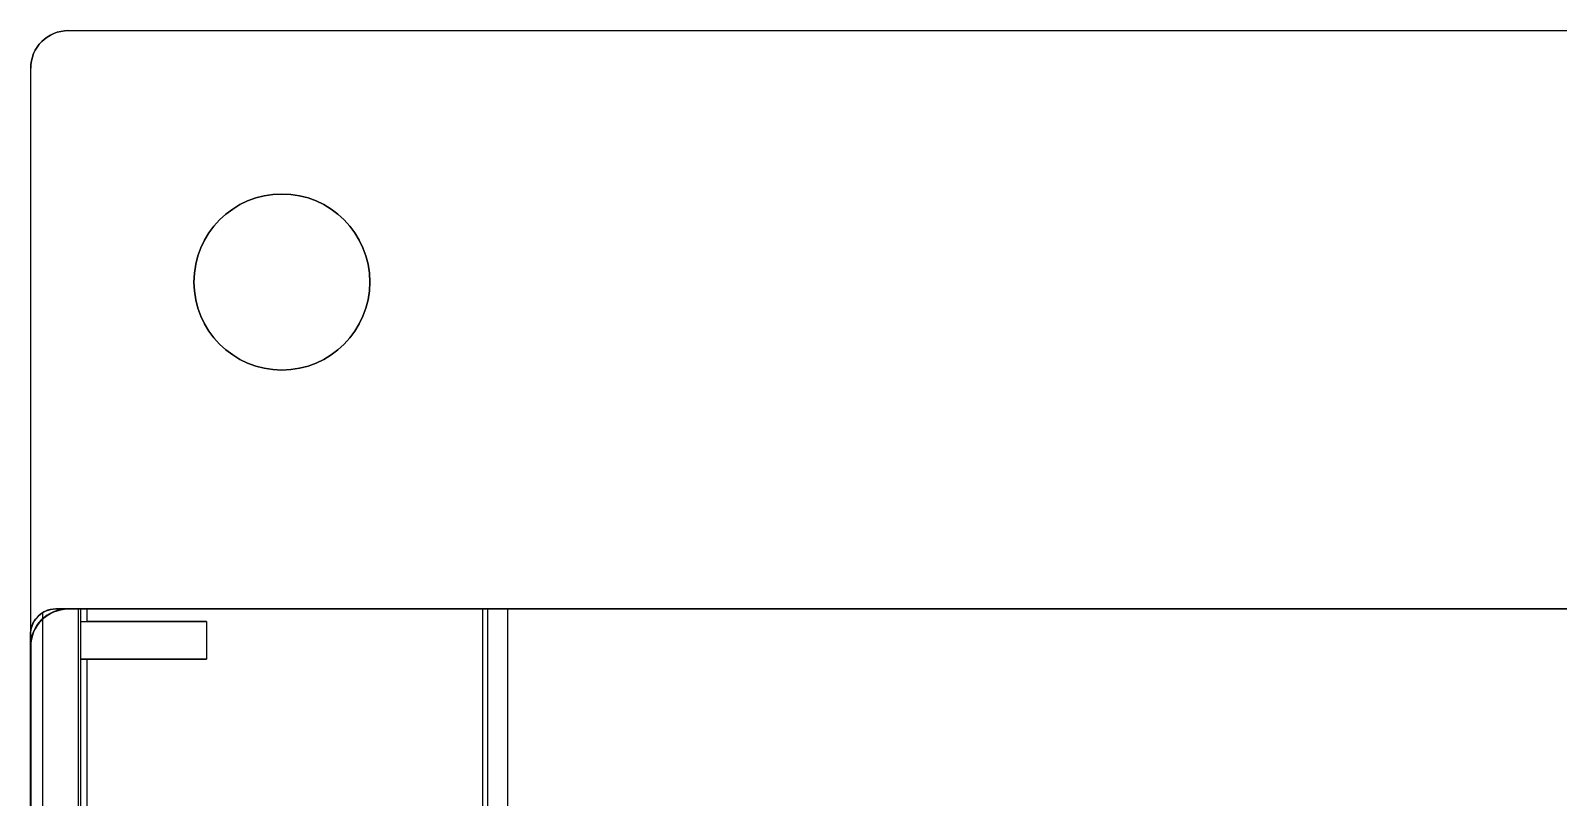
# Model space of a CAD drawing. Header units: inches. Extents: x 0 to 92454, y -34894 to 11.
# Drawn here: x 0 to 2.394, y 9.543 to 10.744 of the extents above; entities that cross this region are included whole.
import ezdxf

# ---------------------------------------------------------------- set-up
doc = ezdxf.new("R2010")
doc.units = ezdxf.units.IN
doc.header["$MEASUREMENT"] = 0

# ---------------------------------------------------------------- blocks, each defined once
blk = doc.blocks.new('2023_07_21_11_46_31_0481')
at = {"color": 7, "extrusion": (0, 0, -1)}
for p, q in [((1.505, 272.9), (168.495, 272.9)), ((0.005, 3.4), (0.005, 271.4)), ((1, 249.895, 127.54), (1.914, 249.895, 127.54)), ((1.5, 249.9, 100), (66.1, 249.9, 100)), ((66.1, 249.895, 100), (1.505, 249.895, 100)), ((1.914, 227.3, 127.54), (1.914, 249.895, 127.54)), ((18, 249.895, 143.99), (19.72, 249.895, 143.99)), ((0.002, 25.846, 127.54), (0.002, 248.954, 127.54)), ((0, 248.4, 100), (0, 26.4, 100)), ((0.005, 248.395, 100), (0.005, 26.405, 100))]:
    blk.add_line(p, q, dxfattribs=at)
at = {"color": 7}
for p, q in [((1.505, 272.9, 10), (168.495, 272.9, 10)), ((1.505, 272.9, 10), (1.505, 272.9)), ((0.005, 248.395, 10), (0.005, 271.4, 10)), ((0.005, 271.4, 10), (0.005, 271.4)), ((6.5, 262.9), (6.5, 262.9, 10)), ((6.5, 262.9), (6.5, 262.9, 10)), ((13.5, 262.9, 10), (13.5, 262.9)), ((13.5, 262.9, 10), (13.5, 262.9)), ((1, 249.895, 127.54), (1, 249.895, 142.526)), ((1.5, 249.9, 127.5), (2, 249.9, 127.5)), ((1.5, 249.9, 100), (1.5, 249.9, 127.5)), ((1.505, 249.895, 10), (1.505, 249.895, 100)), ((1.505, 249.895, 10), (168.495, 249.895, 10)), ((2, 249.4, 127.5), (2, 249.9, 127.5)), ((2.249, 249.4, 113.24), (2.249, 249.9, 113.24)), ((8.248, 249.9, 107.345), (9.49, 249.9, 107.345)), ((20, 249.895, 151.99), (18, 249.895, 151.99)), ((18, 227.3, 149.99), (18, 249.895, 149.99)), ((18.196, 24.9, 115.212), (18.196, 249.9, 115.212)), ((20, 249.9, 152), (168.5, 249.9, 152)), ((0.495, 25.042, 141.663), (0.495, 249.758, 141.663)), ((2, 247.9, 127.5), (2, 249.4, 127.5)), ((2, 247.9, 127.5), (2, 249.4, 127.5)), ((7, 249.4, 112.5), (7, 247.9, 112.5)), ((7, 249.4, 107.476), (7, 247.9, 107.476)), ((0, 26.4, 127.5), (0, 248.4, 127.5)), ((0, 248.4, 100), (0, 248.4, 127.5)), ((0.005, 248.395, 10), (0.005, 248.395, 100)), ((2, 239.9, 127.5), (2, 247.9, 127.5)), ((2.249, 239.9, 113.24), (2.249, 247.9, 113.24))]:
    blk.add_line(p, q, dxfattribs=at)
at = {"color": 7, "extrusion": (0, 1, 0)}
for p, q in [((1.505, 272.9), (168.495, 272.9)), ((1.505, 272.9, 10), (1.505, 272.9)), ((1.505, 272.9, 10), (168.495, 272.9, 10)), ((1, 249.895, 127.54), (1.914, 249.895, 127.54)), ((1, 249.895, 127.54), (1, 249.895, 142.526)), ((1.5, 249.9, 100), (66.1, 249.9, 100)), ((1.5, 249.9, 100), (1.5, 249.9, 127.5)), ((1.5, 249.9, 127.5), (2, 249.9, 127.5)), ((1.505, 249.895, 10), (168.495, 249.895, 10)), ((1.505, 249.895, 10), (1.505, 249.895, 100)), ((66.1, 249.895, 100), (1.505, 249.895, 100)), ((1.914, 249.895, 127.54), (2.382, 249.895, 140.939)), ((2, 249.9, 127.5), (2.249, 249.9, 113.24)), ((8.248, 249.9, 107.345), (9.49, 249.9, 107.345)), ((18, 249.895, 143.99), (19.72, 249.895, 143.99)), ((18, 249.895, 149.99), (18, 249.895, 143.99)), ((20, 249.895, 151.99), (18, 249.895, 151.99)), ((18.196, 249.9, 115.212), (18.988, 249.9, 123.018)), ((18.988, 249.9, 123.018), (19.48, 249.9, 137.123)), ((19.48, 249.9, 137.123), (20, 249.9, 152)), ((19.72, 249.895, 143.99), (20, 249.895, 151.99)), ((20, 249.9, 152), (168.5, 249.9, 152)), ((2, 249.4, 127.5), (2.249, 249.4, 113.24)), ((7, 249.4, 112.5), (7, 249.4, 107.476))]:
    blk.add_line(p, q, dxfattribs=at)
at = {"color": 7, "extrusion": (-1, 0, 0)}
for p, q in [((0.005, 248.395, 10), (0.005, 271.4, 10)), ((0.005, 271.4, 10), (0.005, 271.4)), ((0.005, 3.4), (0.005, 271.4)), ((18, 227.3, 149.99), (18, 249.895, 149.99)), ((18, 249.895, 149.99), (18, 249.895, 143.99)), ((0, 248.4, 100), (0, 26.4, 100)), ((0, 26.4, 127.5), (0, 248.4, 127.5)), ((0, 248.4, 100), (0, 248.4, 127.5)), ((0.005, 248.395, 100), (0.005, 26.405, 100)), ((0.005, 248.395, 10), (0.005, 248.395, 100))]:
    blk.add_line(p, q, dxfattribs=at)
at = {"color": 7, "extrusion": (0.999391, 0, -0.034899)}
for p, q in [((1.914, 227.3, 127.54), (1.914, 249.895, 127.54)), ((1.914, 249.895, 127.54), (2.382, 249.895, 140.939))]:
    blk.add_line(p, q, dxfattribs=at)
at = {"color": 7, "extrusion": (0.999848, 0, 0.017452)}
for p, q in [((2, 249.9, 127.5), (2.249, 249.9, 113.24)), ((2, 249.4, 127.5), (2, 249.9, 127.5)), ((2.249, 249.4, 113.24), (2.249, 249.9, 113.24)), ((2, 249.4, 127.5), (2.249, 249.4, 113.24)), ((2.249, 247.9, 113.24), (2, 247.9, 127.5)), ((2, 239.9, 127.5), (2, 247.9, 127.5)), ((2.249, 239.9, 113.24), (2.249, 247.9, 113.24))]:
    blk.add_line(p, q, dxfattribs=at)
at = {"color": 7, "extrusion": (-0.994891, 0, 0.100955)}
for p, q in [((18.196, 249.9, 115.212), (18.988, 249.9, 123.018)), ((18.196, 24.9, 115.212), (18.196, 249.9, 115.212)), ((18.988, 182.6, 123.018), (18.988, 249.9, 123.018))]:
    blk.add_line(p, q, dxfattribs=at)
at = {"color": 7, "extrusion": (-0.999391, 0, 0.034899)}
for p, q in [((18.988, 249.9, 123.018), (19.48, 249.9, 137.123)), ((18.988, 182.6, 123.018), (18.988, 249.9, 123.018)), ((19.48, 249.9, 137.123), (20, 249.9, 152)), ((19.72, 249.895, 143.99), (20, 249.895, 151.99)), ((0.495, 25.042, 141.663), (0.495, 249.758, 141.663)), ((0.002, 25.846, 127.54), (0.002, 248.954, 127.54))]:
    blk.add_line(p, q, dxfattribs=at)
at = {"color": 7, "extrusion": (1, 0, 0)}
for p, q in [((7, 249.4, 107.476), (7, 247.9, 107.476)), ((7, 249.4, 112.5), (7, 249.4, 107.476)), ((7, 249.4, 112.5), (7, 247.9, 112.5)), ((7, 247.9, 112.5), (7, 247.9, 107.476))]:
    blk.add_line(p, q, dxfattribs=at)
at = {"color": 7, "extrusion": (0, -1, 0)}
for p, q in [((2.249, 247.9, 113.24), (2, 247.9, 127.5)), ((7, 247.9, 112.5), (7, 247.9, 107.476))]:
    blk.add_line(p, q, dxfattribs=at)
at = {"color": 7, "extrusion": (0, 0, -1)}
for centre, radius, start, end in [((-1.505, 271.4), 1.5, 0, 90), ((-1.505, 271.4), 1.5, 0, 90), ((-1.505, 271.4, -10), 1.5, 0, 90), ((-10, 262.9, -10), 3.5, 0, 180), ((-10, 262.9), 3.5, 0, 180), ((-10, 262.9, -10), 3.5, 180, 0), ((-10, 262.9), 3.5, 180, 0), ((-1.5, 248.4, -100), 1.5, 0, 90), ((-1.5, 248.4, -127.5), 1.5, 0, 90), ((-1, 248.895, -127.54), 1, 3.38445, 90), ((-1, 248.895, -127.54), 1, 3.38445, 90), ((-1.505, 248.395, -100), 1.5, 0, 90), ((-1.505, 248.395, -10), 1.5, 0, 90)]:
    blk.add_arc(centre, radius, start, end, dxfattribs=at)
at = {"color": 7}
for centre, radius, start, end in [((1.505, 271.4, 10), 1.5, 90, 180), ((10, 262.9), 3.5, 0, 180), ((10, 262.9, 10), 3.5, 0, 180), ((10, 262.9), 3.5, 180, 0), ((10, 262.9, 10), 3.5, 180, 0), ((1.5, 248.4, 127.5), 1.5, 90, 180), ((1.5, 248.4, 100), 1.5, 90, 180), ((1.505, 248.395, 100), 1.5, 90, 180), ((1.505, 248.395, 10), 1.5, 90, 180)]:
    blk.add_arc(centre, radius, start, end, dxfattribs=at)
at = {"color": 7, "extrusion": (0, 1, 0)}
for centre, radius, start, end in [((-18, 131.99, 249.895), 20, 31.78833, 90), ((-8.248, 113.345, 249.9), 6, 270, 359), ((-18, 131.99, 249.895), 18, 29.81367, 90), ((-18, 131.99, 249.895), 18, 29.81367, 90), ((-9.49, 116.095, 249.9), 8.75, 185.79416, 270), ((18, 112.5, 249.4), 25, 143.1301, 180), ((18, 112.5, 249.4), 25, 143.1301, 180), ((-8.248, 113.345, 249.4), 6, 282.00509, 359), ((18, 112.5, 247.9), 25, 143.1301, 180), ((-8.248, 113.345, 247.9), 6, 282.00509, 359)]:
    blk.add_arc(centre, radius, start, end, dxfattribs=at)
at = {"color": 7, "extrusion": (0, -1, 0)}
for centre, radius, start, end in [((18, 131.99, -249.895), 20, 90, 148.21167), ((8.248, 113.345, -249.9), 6, 181, 270), ((9.49, 116.095, -249.9), 8.75, 270, 354.20584), ((8.248, 113.345, -249.4), 6, 181, 257.99491), ((-18, 112.5, -247.9), 25, 0, 36.8699), ((8.248, 113.345, -247.9), 6, 181, 257.99491)]:
    blk.add_arc(centre, radius, start, end, dxfattribs=at)
at = {"color": 7, "extrusion": (-0.999391, 3.08149e-33, 0.034899)}
blk.add_ellipse((1, 248.895, 156.126), major_axis=(-1, 0, -28.636), ratio=0.034899, start_param=-1.041346, end_param=-0.05907, dxfattribs=at)
blk.add_ellipse((1, 248.895, 156.126), major_axis=(-1, 0, -28.636), ratio=0.034899, start_param=-1.041346, end_param=-0.05907, dxfattribs=at)
at = {"color": 7}
blk.add_open_spline([(1, 249.895, 142.526), (0.859, 249.895, 142.299), (0.711, 249.864, 142.049), (0.547, 249.787, 141.757), (0.521, 249.773, 141.71), (0.495, 249.758, 141.663)], degree=3, knots=[-0.69083385, -0.69083385, -0.69083385, -0.69083385, -0.6107318, -0.6107318, -0.59533881, -0.59533881, -0.59533881, -0.59533881], dxfattribs=at)
blk.add_open_spline([(1, 249.895, 142.526), (0.859, 249.895, 142.299), (0.711, 249.864, 142.049), (0.547, 249.787, 141.757), (0.521, 249.773, 141.71), (0.495, 249.758, 141.663)], degree=3, knots=[-0.69083385, -0.69083385, -0.69083385, -0.69083385, -0.6107318, -0.6107318, -0.59533881, -0.59533881, -0.59533881, -0.59533881], dxfattribs=at)

msp = doc.modelspace()

# ---------------------------------------------------------------- block references
at = {"xscale": 0.03937007874015748, "yscale": 0.03937007874015748, "zscale": 0.03937007874015748}
msp.add_blockref('2023_07_21_11_46_31_0481', (0, 0), dxfattribs=at)
msp.add_blockref('2023_07_21_11_46_31_0481', (0, 0), dxfattribs=at)

doc.saveas('drawing.dxf')
